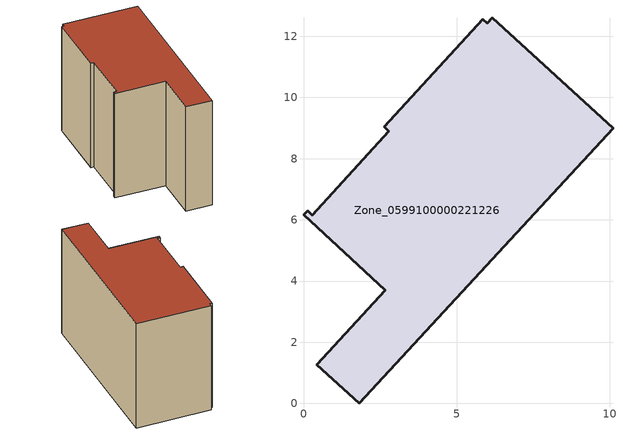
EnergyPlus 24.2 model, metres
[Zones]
Zone_0599100000221226
 floor ground (C_G): 2.64,9.04 5.86,12.55 6,12.43 6.17,12.61 10.11,8.99 1.83,0 0.44,1.27 2.67,3.7 0,6.16 0.13,6.3 0.28,6.15 2.79,8.9 z0
 wall outside (C_F): 0.13,6.3 0,6.16 2.67,3.7 0.44,1.27 1.83,0 10.11,8.99 6.17,12.61 6,12.43 5.86,12.55 2.64,9.04 2.79,8.9 0.28,6.15 0.13,6.3 z0:8.16
 roof outside (C_R): 0,6.16 2.67,3.7 0.44,1.27 1.83,0 10.11,8.99 6.17,12.61 6,12.43 5.86,12.55 2.64,9.04 2.79,8.9 0.28,6.15 0.13,6.3 z8.16
[BUILDING]
Pand.0599100000221226: North Axis=0; Terrain=City; Loads Convergence Tolerance Value=0.04; Temperature Convergence Tolerance Value=0.4; Solar Distribution=FullExterior; Maximum Number of Warmup Days=25; Minimum Number of Warmup Days=1
[Site:Location]
Rotterdam.The.Hague.AP_ZH_NLD Design_Conditions: Latitude=51.96; Longitude=4.45; Time Zone=1; Elevation=-4.5
[SITE:GROUNDTEMPERATURE:BUILDINGSURFACE]
18, 18, 18, 18, 18, 18, 18, 18, 18, 18, 18, 18
[MATERIAL] Thermal Absorptance=0.9; Solar Absorptance=0.7; Visible Absorptance=0.7
Name | Roughness | Thickness | Conductivity | Density | Specific Heat
G.TC.1975-1991 | MediumSmooth | 0.15 | 0.288461 | 540 | 1210
F.TC.1975-1991 | Rough | 0.3 | 0.230769 | 1920 | 840
R.TC.1975-1991 | MediumRough | 0.2 | 0.153846 | 1500 | 1000
[CONSTRUCTION]
C_G: G.TC.1975-1991
C_F: F.TC.1975-1991
C_R: R.TC.1975-1991
[ZONE]
Zone_0599100000221226: Type=1; Multiplier=1; Ceiling Height=Autocalculate; Volume=Autocalculate; Floor Area=autocalculate; Part of Total Floor Area=Yes
[ZONEINFILTRATION:DESIGNFLOWRATE]
Infil_Zone_0599100000221226: Zone or ZoneList or Space or SpaceList=Zone_0599100000221226; Schedule=AlwaysOn; Design Flow Rate Calculation Method=Flow/Area; Flow Rate per Floor Area=0.003; Constant Term Coefficient=1; Temperature Term Coefficient=0; Velocity Term Coefficient=0; Velocity Squared Term Coefficient=0
[HVACTEMPLATE:ZONE:IDEALLOADSAIRSYSTEM]
Zone_0599100000221226: Maximum Heating Supply Air Temperature=50; Minimum Cooling Supply Air Temperature=13; Maximum Heating Supply Air Humidity Ratio=0.0156; Minimum Cooling Supply Air Humidity Ratio=0.0077; Heating Limit=NoLimit; Cooling Limit=NoLimit; Dehumidification Control Type=ConstantSensibleHeatRatio; Cooling Sensible Heat Ratio=0.7; Dehumidification Setpoint=60; Humidification Control Type=None; Humidification Setpoint=30; Outdoor Air Method=None; Outdoor Air Flow Rate per Person=0.00944; Outdoor Air Flow Rate per Zone Floor Area=0; Outdoor Air Flow Rate per Zone=0; Demand Controlled Ventilation Type=None; Outdoor Air Economizer Type=NoEconomizer; Heat Recovery Type=None; Sensible Heat Recovery Effectiveness=0.7; Latent Heat Recovery Effectiveness=0.65
[ZONECONTROL:THERMOSTAT]
ThermostatControl_Zone_0599100000221226: Zone or ZoneList=Zone_0599100000221226; Control Type Schedule=DualSetpointControlType; Control 1=Thermostat_Zone_0599100000221226; Temperature Difference Between Cutout And Setpoint=0
[THERMOSTATSETPOINT:DUALSETPOINT]
Thermostat_Zone_0599100000221226: Heating Setpoint Temperature Schedule=HeatingSetpoint_Zone_0599100000221226; Cooling Setpoint Temperature Schedule=CoolingSetpoint_Zone_0599100000221226
[SCHEDULE:COMPACT]
HeatingSetpoint_Zone_0599100000221226: Through: 12/31, For: AllDays, Until: 24:00, 21
CoolingSetpoint_Zone_0599100000221226: Through: 12/31, For: AllDays, Until: 24:00, 24
DualSetpointControlType: Through: 12/31, For: AllDays, Until: 24:00, 4
AlwaysOn: Through: 12/31, For: AllDays, Until: 24:00, 1
